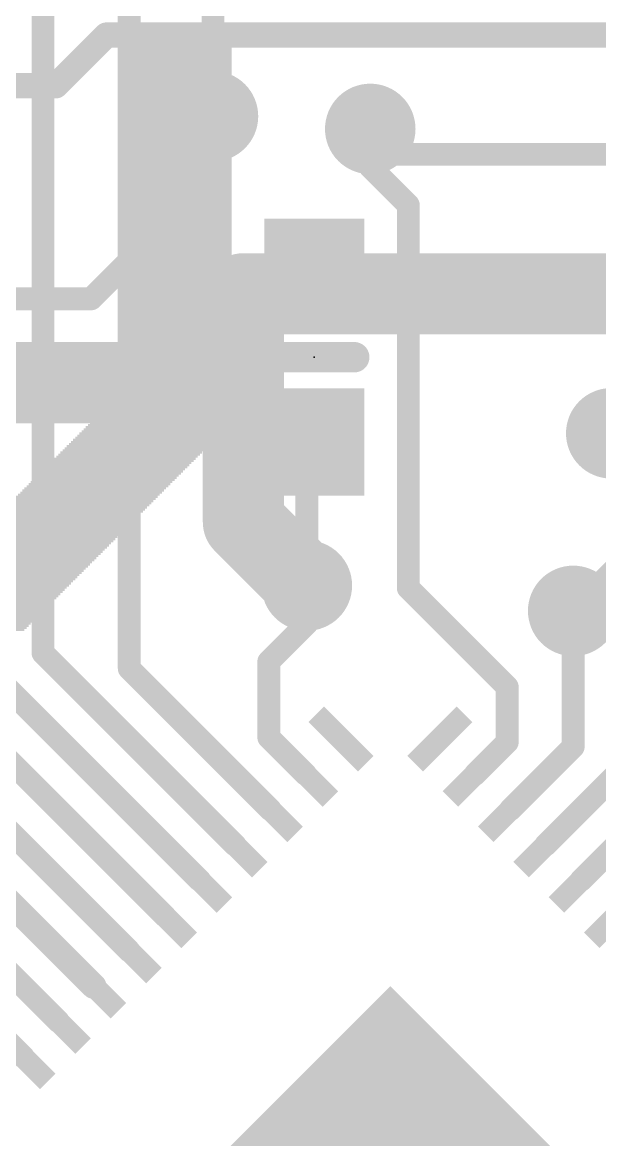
# Model space of a CAD drawing. Extents: x -17.8 to 79, y -18.3 to 67.8.
# Drawn here: x 34.62 to 40.4, y 29.88 to 41.07 of the extents above; entities that cross this region are included whole.
import ezdxf

# ---------------------------------------------------------------- set-up
doc = ezdxf.new("R2010")
doc.units = 0
for name, color, linetype in [('1', 12, 'CONTINUOUS'), ('16', 5, 'CONTINUOUS'), ('18', 3, 'CONTINUOUS'), ('200', 4, 'CONTINUOUS'), ('21', 40, 'CONTINUOUS'), ('23', 53, 'CONTINUOUS')]:
    doc.layers.add(name, color=color, linetype=linetype)

# ---------------------------------------------------------------- blocks, each defined once
blk = doc.blocks.new('RECT')
blk.add_solid([(-0.5, -0.5), (0.5, -0.5), (-0.5, 0.5), (0.5, 0.5)])
blk = doc.blocks.new('ROUNDV')
at = {"const_width": 0.5}
blk.add_lwpolyline([(0, -0.25, 1), (0, 0.25, 1), (0, -0.25)], format="xyb", dxfattribs=at)

msp = doc.modelspace()

# ---------------------------------------------------------------- linework, layer by layer
at = {"layer": '1'}
for points, const_width in [([(34.8234, 34.7578), (34.8234, 47.117)], 0.2286), ([(36.5252, 40.132), (36.5252, 45.5676)], 0.2286), ([(35.687, 34.6013), (35.687, 44.3738)], 0.2286), ([(38.1, 39.624), (38.1, 40.005)], 0.2286), ([(38.481, 39.243), (38.1, 39.624)], 0.2286), ([(38.481, 35.4076), (38.481, 39.243)], 0.2286), ([(37.5394, 36.869), (37.465, 36.7946)], 0.2286), ([(37.465, 36.7946), (37.465, 35.433)], 0.2286), ([(37.465, 35.052), (37.465, 35.433)], 0.2286), ([(39.4716, 34.417), (38.481, 35.4076)], 0.2286), ([(40.132, 33.8175), (40.132, 35.179)], 0.2286), ([(34.6244, 30.7141), (30.226, 35.1125)], 0.2286), ([(34.978, 31.0677), (31.0134, 35.0323)], 0.2286), ([(37.084, 34.671), (37.465, 35.052)], 0.2286), ([(35.3315, 31.4212), (31.9532, 34.7996)], 0.254), ([(36.7458, 32.8354), (34.8234, 34.7578)], 0.2286), ([(36.3922, 32.4819), (34.2392, 34.6349)], 0.2286), ([(37.0993, 33.189), (35.687, 34.6013)], 0.2286), ([(37.084, 33.9114), (37.084, 34.671)], 0.2286), ([(35.6851, 31.7748), (32.893, 34.5669)], 0.2286), ([(36.0387, 32.1283), (33.7312, 34.4358)], 0.2286), ([(39.4716, 33.8642), (39.4716, 34.417)], 0.2286), ([(37.4529, 33.5425), (37.084, 33.9114)], 0.2286), ([(39.857, 32.8354), (41.021, 33.9994)], 0.2286), ([(39.1499, 33.5425), (39.4716, 33.8642)], 0.2286), ([(39.5035, 33.189), (40.132, 33.8175)], 0.2286), ([(40.2106, 32.4819), (41.529, 33.8003)], 0.2286)]:
    msp.add_lwpolyline(points, dxfattribs=dict(at, const_width=const_width))
for points, const_width in [([(36.4681, 40.132, 1), (36.5824, 40.132)], 0.1143), ([(38.1572, 40.005, 1), (38.0429, 40.005)], 0.1143), ([(38.1404, 39.6644, 1), (38.0596, 39.5836)], 0.1143), ([(38.0429, 39.624, 1), (38.1572, 39.624)], 0.1143), ([(38.5382, 39.243, 1), (38.4239, 39.243)], 0.1143), ([(38.4406, 39.2026, 1), (38.5214, 39.2834)], 0.1143), ([(37.5798, 36.8286, 1), (37.499, 36.9094)], 0.1143), ([(37.5222, 36.7946, 1), (37.4079, 36.7946)], 0.1143), ([(37.4246, 36.835, 1), (37.5054, 36.7542)], 0.1143), ([(37.5222, 35.433, 1), (37.4079, 35.433)], 0.1143), ([(37.4079, 35.433, 1), (37.5222, 35.433)], 0.1143), ([(38.5214, 35.448, 1), (38.4406, 35.3672)], 0.1143), ([(38.4239, 35.4076, 1), (38.5382, 35.4076)], 0.1143), ([(40.1892, 35.179, 1), (40.0749, 35.179)], 0.1143), ([(37.5054, 35.0116, 1), (37.4246, 35.0924)], 0.1143), ([(37.4079, 35.052, 1), (37.5222, 35.052)], 0.1143), ([(34.7662, 34.7578, 1), (34.8805, 34.7578)], 0.1143), ([(34.8638, 34.7982, 1), (34.783, 34.7174)], 0.1143), ([(35.7274, 34.6417, 1), (35.6466, 34.5609)], 0.1143), ([(37.1412, 34.671, 1), (37.0269, 34.671)], 0.1143), ([(37.0436, 34.7114, 1), (37.1244, 34.6306)], 0.1143), ([(35.6299, 34.6013, 1), (35.7442, 34.6013)], 0.1143), ([(39.5288, 34.417, 1), (39.4145, 34.417)], 0.1143), ([(39.4312, 34.3766, 1), (39.512, 34.4574)], 0.1143), ([(37.1244, 33.9518, 1), (37.0436, 33.871)], 0.1143), ([(37.0269, 33.9114, 1), (37.1412, 33.9114)], 0.1143), ([(39.4145, 33.8642, 1), (39.5288, 33.8642)], 0.1143), ([(39.512, 33.8238, 1), (39.4312, 33.9046)], 0.1143), ([(40.1724, 33.7771, 1), (40.0916, 33.8579)], 0.1143), ([(40.0749, 33.8175, 1), (40.1892, 33.8175)], 0.1143), ([(37.4125, 33.5021, 1), (37.4933, 33.5829)], 0.1143), ([(39.1095, 33.5829, 1), (39.1903, 33.5021)], 0.1143), ([(37.0589, 33.1486, 1), (37.1397, 33.2294)], 0.1143), ([(39.4631, 33.2294, 1), (39.5439, 33.1486)], 0.1143), ([(36.7053, 32.795, 1), (36.7862, 32.8758)], 0.1143), ([(39.8166, 32.8758, 1), (39.8974, 32.795)], 0.1143), ([(36.3518, 32.4415, 1), (36.4326, 32.5223)], 0.1143), ([(40.1702, 32.5223, 1), (40.251, 32.4415)], 0.1143), ([(35.9982, 32.0879, 1), (36.0791, 32.1687)], 0.1143), ([(35.6447, 31.7344, 1), (35.7255, 31.8152)], 0.1143), ([(35.2866, 31.3763, 1), (35.3764, 31.4661)], 0.127), ([(34.9376, 31.0272, 1), (35.0184, 31.1081)], 0.1143), ([(34.584, 30.6737, 1), (34.6649, 30.7545)], 0.1143)]:
    msp.add_lwpolyline(points, format="xyb", dxfattribs=dict(at, const_width=const_width))
at = {"layer": '16'}
for points, const_width in [([(34.9504, 40.4368), (35.4584, 40.9448)], 0.254), ([(35.4584, 40.9448), (53.848, 40.9448)], 0.254), ([(32.385, 40.4368), (34.9504, 40.4368)], 0.254), ([(36.5252, 39.5224), (36.5252, 40.132)], 0.2286), ([(38.1, 40.005), (38.354, 39.751)], 0.2286), ([(38.354, 39.751), (62.992, 39.751)], 0.2286), ([(35.306, 38.3032), (36.5252, 39.5224)], 0.2286), ([(35.941, 37.465), (36.83, 38.354)], 0.8128), ([(36.83, 38.354), (43.815, 38.354)], 0.8128), ([(36.83, 38.354), (36.83, 36.068)], 0.8128), ([(31.8008, 38.3032), (35.306, 38.3032)], 0.2286), ([(31.75, 37.465), (35.941, 37.465)], 0.8128), ([(40.132, 35.179), (41.4782, 36.5252)], 0.2286), ([(36.83, 36.068), (37.465, 35.433)], 0.8128)]:
    msp.add_lwpolyline(points, dxfattribs=dict(at, const_width=const_width))
for points, const_width in [([(35.4584, 41.0083, 1), (35.4584, 40.8813)], 0.127), ([(35.5033, 40.8999, 1), (35.4135, 40.9897)], 0.127), ([(34.9055, 40.4817, 1), (34.9953, 40.3919)], 0.127), ([(34.9504, 40.3733, 1), (34.9504, 40.5003)], 0.127), ([(36.5824, 40.132, 1), (36.4681, 40.132)], 0.1143), ([(38.1404, 40.0454, 1), (38.0596, 39.9646)], 0.1143), ([(38.354, 39.8082, 1), (38.354, 39.6939)], 0.1143), ([(38.3136, 39.7106, 1), (38.3944, 39.7914)], 0.1143), ([(36.5656, 39.482, 1), (36.4848, 39.5628)], 0.1143), ([(36.4681, 39.5224, 1), (36.5824, 39.5224)], 0.1143), ([(36.83, 38.5572, 1), (36.83, 38.1508)], 0.4064), ([(37.0332, 38.354, 1), (36.6268, 38.354)], 0.4064), ([(36.9737, 38.2103, 1), (36.6863, 38.4977)], 0.4064), ([(35.2656, 38.3436, 1), (35.3464, 38.2628)], 0.1143), ([(35.306, 38.2461, 1), (35.306, 38.3604)], 0.1143), ([(35.941, 37.2618, 1), (35.941, 37.6682)], 0.4064), ([(35.7973, 37.6087, 1), (36.0847, 37.3213)], 0.4064), ([(36.9737, 36.2117, 1), (36.6863, 35.9243)], 0.4064), ([(36.6268, 36.068, 1), (37.0332, 36.068)], 0.4064), ([(37.3213, 35.2893, 1), (37.6087, 35.5767)], 0.4064), ([(40.0916, 35.2194, 1), (40.1724, 35.1386)], 0.1143)]:
    msp.add_lwpolyline(points, format="xyb", dxfattribs=dict(at, const_width=const_width))
at = {"layer": '21', "const_width": 0.3048}
msp.add_lwpolyline([(37.9394, 37.719), (37.1394, 37.719)], dxfattribs=at)
at = {"layer": '21', "const_width": 0.1524}
for points in [[(37.1394, 37.7952, 1), (37.1394, 37.6428)], [(37.9394, 37.6428, 1), (37.9394, 37.7952)]]:
    msp.add_lwpolyline(points, format="xyb", dxfattribs=at)
at = {"layer": '23'}
msp.add_point((37.5394, 37.719), dxfattribs=at)

# ---------------------------------------------------------------- block references
at = {"layer": '1', "xscale": 1.075, "rotation": 270}
for p in [(37.5394, 38.569), (37.5394, 36.869)]:
    msp.add_blockref('RECT', p, dxfattribs=at)
at = {"layer": '1'}
for p, xscale, yscale, rotation in [((37.8064, 33.8961), 0.7, 0.22, 315), ((38.7964, 33.8961), 0.7, 0.22, 225), ((37.4529, 33.5425), 0.7, 0.22, 315), ((39.1499, 33.5425), 0.7, 0.22, 225), ((37.0993, 33.189), 0.7, 0.22, 315), ((39.5035, 33.189), 0.7, 0.22, 225), ((36.7458, 32.8354), 0.7, 0.22, 315), ((39.857, 32.8354), 0.7, 0.22, 225), ((36.3922, 32.4819), 0.7, 0.22, 315), ((40.2106, 32.4819), 0.7, 0.22, 225), ((36.0387, 32.1283), 0.7, 0.22, 315), ((40.5641, 32.1283), 0.7, 0.22, 225), ((35.6851, 31.7748), 0.7, 0.22, 315), ((35.3315, 31.4212), 0.7, 0.22, 315), ((34.978, 31.0677), 0.7, 0.22, 315), ((38.3014, 28.0978), 4.7, 4.7, 135), ((34.6244, 30.7141), 0.7, 0.22, 315)]:
    msp.add_blockref('RECT', p, dxfattribs=dict(at, xscale=xscale, yscale=yscale, rotation=rotation))
at = {"layer": '18', "xscale": 0.9064, "yscale": 0.9064}
for p in [(36.5252, 40.132), (36.5252, 40.132), (38.1, 40.005), (38.1, 40.005), (40.513, 36.957), (40.513, 36.957), (37.465, 35.433), (37.465, 35.433), (40.132, 35.179), (40.132, 35.179), (38.227, 30.353), (38.227, 30.353)]:
    msp.add_blockref('ROUNDV', p, dxfattribs=at)
at = {"layer": '200', "yscale": 0.0212}
for p, xscale in [((36.2147, 41.0617), 0.9948), ((36.2147, 41.0405), 0.9948), ((36.2147, 41.0194), 0.9948), ((36.2147, 40.9982), 0.9948), ((36.2147, 40.977), 0.9948), ((36.2147, 40.9559), 0.9948), ((36.2147, 40.9347), 0.9948), ((36.2147, 40.9135), 0.9948), ((36.2147, 40.8924), 0.9948), ((36.2147, 40.8712), 0.9948), ((36.2147, 40.85), 0.9948), ((36.2147, 40.8289), 0.9948), ((36.2147, 40.8077), 0.9948), ((36.2147, 40.7865), 0.9948), ((36.2147, 40.7654), 0.9948), ((36.2147, 40.7442), 0.9948), ((36.2147, 40.723), 0.9948), ((36.2147, 40.7019), 0.9948), ((36.2147, 40.6807), 0.9948), ((36.2147, 40.6595), 0.9948), ((36.2147, 40.6384), 0.9948), ((36.2147, 40.6172), 0.9948), ((36.2147, 40.596), 0.9948), ((36.2147, 40.5749), 0.9948), ((36.2147, 40.5537), 0.9948), ((36.2147, 40.5325), 0.9948), ((36.2147, 40.5114), 0.9948), ((36.2147, 40.4902), 0.9948), ((36.2147, 40.469), 0.9948), ((36.2147, 40.4479), 0.9948), ((36.2147, 40.4267), 0.9948), ((36.2147, 40.4056), 0.9948), ((36.2147, 40.3844), 0.9948), ((36.2147, 40.3632), 0.9948), ((36.2147, 40.3421), 0.9948), ((36.2147, 40.3209), 0.9948), ((36.2147, 40.2997), 0.9948), ((36.2147, 40.2786), 0.9948), ((36.2147, 40.2574), 0.9948), ((36.2147, 40.2362), 0.9948), ((36.2147, 40.2151), 0.9948), ((36.2147, 40.1939), 0.9948), ((36.2147, 40.1727), 0.9948), ((36.2147, 40.1516), 0.9948), ((36.2147, 40.1304), 0.9948), ((36.2147, 40.1092), 0.9948), ((36.2147, 40.0881), 0.9948), ((36.2147, 40.0669), 0.9948), ((36.2147, 40.0457), 0.9948), ((36.2147, 40.0246), 0.9948), ((36.2147, 40.0034), 0.9948), ((36.2147, 39.9822), 0.9948), ((36.2147, 39.9611), 0.9948), ((36.2147, 39.9399), 0.9948), ((36.2147, 39.9187), 0.9948), ((36.2147, 39.8976), 0.9948), ((36.2147, 39.8764), 0.9948), ((36.2147, 39.8552), 0.9948), ((36.2147, 39.8341), 0.9948), ((36.2147, 39.8129), 0.9948), ((36.2147, 39.7917), 0.9948), ((36.2147, 39.7706), 0.9948), ((36.2147, 39.7494), 0.9948), ((36.2147, 39.7282), 0.9948), ((36.2147, 39.7071), 0.9948), ((36.2147, 39.6859), 0.9948), ((36.2147, 39.6647), 0.9948), ((36.2147, 39.6436), 0.9948), ((36.2147, 39.6224), 0.9948), ((36.2147, 39.6012), 0.9948), ((36.2147, 39.5801), 0.9948), ((36.2147, 39.5589), 0.9948), ((36.2147, 39.5378), 0.9948), ((36.2147, 39.5166), 0.9948), ((36.2147, 39.4954), 0.9948), ((36.2147, 39.4743), 0.9948), ((36.2147, 39.4531), 0.9948), ((36.2147, 39.4319), 0.9948), ((36.2147, 39.4108), 0.9948), ((36.2147, 39.3896), 0.9948), ((36.2147, 39.3684), 0.9948), ((36.2147, 39.3473), 0.9948), ((36.2147, 39.3261), 0.9948), ((36.2147, 39.3049), 0.9948), ((36.2147, 39.2838), 0.9948), ((36.2147, 39.2626), 0.9948), ((36.2147, 39.2414), 0.9948), ((36.2147, 39.2203), 0.9948), ((36.2147, 39.1991), 0.9948), ((36.2147, 39.1779), 0.9948), ((36.2147, 39.1568), 0.9948), ((36.2147, 39.1356), 0.9948), ((36.2147, 39.1144), 0.9948), ((36.2147, 39.0933), 0.9948), ((36.2147, 39.0721), 0.9948), ((36.2147, 39.0509), 0.9948), ((36.2147, 39.0298), 0.9948), ((36.2147, 39.0086), 0.9948), ((36.2147, 38.9874), 0.9948), ((36.2147, 38.9663), 0.9948), ((36.2147, 38.9451), 0.9948), ((36.2147, 38.9239), 0.9948), ((36.2147, 38.9028), 0.9948), ((36.2147, 38.8816), 0.9948), ((36.2147, 38.8604), 0.9948), ((36.2147, 38.8393), 0.9948), ((36.2147, 38.8181), 0.9948), ((36.2147, 38.7969), 0.9948), ((36.2147, 38.7758), 0.9948), ((36.2147, 38.7546), 0.9948), ((36.2147, 38.7335), 0.9948), ((36.2147, 38.7123), 0.9948), ((36.2147, 38.6911), 0.9948), ((36.2147, 38.67), 0.9948), ((36.2147, 38.6488), 0.9948), ((36.2147, 38.6276), 0.9948), ((36.2147, 38.6065), 0.9948), ((36.2147, 38.5853), 0.9948), ((36.2147, 38.5641), 0.9948), ((36.2147, 38.543), 0.9948), ((36.2147, 38.5218), 0.9948), ((36.2147, 38.5006), 0.9948), ((36.2147, 38.4795), 0.9948), ((36.2147, 38.4583), 0.9948), ((36.2147, 38.4371), 0.9948), ((36.2147, 38.416), 0.9948), ((36.2147, 38.3948), 0.9948), ((36.2147, 38.3736), 0.9948), ((36.2147, 38.3525), 0.9948), ((36.2147, 38.3313), 0.9948), ((36.2147, 38.3101), 0.9948), ((36.2147, 38.289), 0.9948), ((36.2147, 38.2678), 0.9948), ((36.2147, 38.2466), 0.9948), ((36.2147, 38.2255), 0.9948), ((36.2147, 38.2043), 0.9948), ((36.2147, 38.1831), 0.9948), ((36.2147, 38.162), 0.9948), ((36.2147, 38.1408), 0.9948), ((36.2147, 38.1196), 0.9948), ((36.2147, 38.0985), 0.9948), ((36.2147, 38.0773), 0.9948), ((36.2147, 38.0561), 0.9948), ((36.2147, 38.035), 0.9948), ((36.2147, 38.0138), 0.9948), ((36.2147, 37.9926), 0.9948), ((36.2147, 37.9715), 0.9948), ((36.2147, 37.9503), 0.9948), ((36.2147, 37.9291), 0.9948), ((36.2147, 37.908), 0.9948), ((36.2147, 37.8868), 0.9948), ((36.2147, 37.8657), 0.9948), ((36.2147, 37.8445), 0.9948), ((36.2147, 37.8233), 0.9948), ((36.2147, 37.8022), 0.9948), ((36.2147, 37.781), 0.9948), ((36.2147, 37.7598), 0.9948), ((36.2147, 37.7387), 0.9948), ((36.2147, 37.7175), 0.9948), ((36.2147, 37.6963), 0.9948), ((36.2147, 37.6752), 0.9948), ((36.2147, 37.654), 0.9948), ((36.2147, 37.6328), 0.9948), ((36.2147, 37.6117), 0.9948), ((36.2147, 37.5905), 0.9948), ((36.2147, 37.5693), 0.9948), ((36.2147, 37.5482), 0.9948), ((36.2147, 37.527), 0.9948), ((36.2147, 37.5058), 0.9948), ((36.2147, 37.4847), 0.9948), ((36.1618, 37.3788), 1.1006), ((36.1724, 37.4), 1.0795), ((36.183, 37.4212), 1.0583), ((36.1936, 37.4423), 1.0371), ((36.2041, 37.4635), 1.016), ((36.0983, 37.2518), 1.2276), ((36.1089, 37.273), 1.2065), ((36.1195, 37.2942), 1.1853), ((36.1301, 37.3153), 1.1641), ((36.1406, 37.3365), 1.143), ((36.1512, 37.3577), 1.1218), ((36.0454, 37.146), 1.3334), ((36.056, 37.1672), 1.3123), ((36.0666, 37.1883), 1.2911), ((36.0771, 37.2095), 1.27), ((36.0877, 37.2307), 1.2488), ((35.9819, 37.0402), 1.4181), ((36.0031, 37.0614), 1.4181), ((36.0136, 37.0825), 1.3969), ((36.0242, 37.1037), 1.3758), ((36.0348, 37.1248), 1.3546), ((35.8549, 36.9132), 1.4181), ((35.8761, 36.9344), 1.4181), ((35.8972, 36.9555), 1.4181), ((35.9184, 36.9767), 1.4181), ((35.9396, 36.9979), 1.4181), ((35.9607, 37.019), 1.4181), ((35.7491, 36.8074), 1.4181), ((35.7702, 36.8285), 1.4181), ((35.7914, 36.8497), 1.4181), ((35.8126, 36.8709), 1.4181), ((35.8337, 36.892), 1.4181), ((35.6432, 36.7015), 1.4181), ((35.6644, 36.7227), 1.4181), ((35.6856, 36.7439), 1.4181), ((35.7067, 36.765), 1.4181), ((35.7279, 36.7862), 1.4181), ((35.5374, 36.5957), 1.4181), ((35.5586, 36.6169), 1.4181), ((35.5797, 36.638), 1.4181), ((35.6009, 36.6592), 1.4181), ((35.6221, 36.6804), 1.4181), ((35.4104, 36.4687), 1.4181), ((35.4316, 36.4899), 1.4181), ((35.4528, 36.511), 1.4181), ((35.4739, 36.5322), 1.4181), ((35.4951, 36.5534), 1.4181), ((35.5162, 36.5745), 1.4181), ((35.3046, 36.3629), 1.4181), ((35.3258, 36.384), 1.4181), ((35.3469, 36.4052), 1.4181), ((35.3681, 36.4264), 1.4181), ((35.3893, 36.4475), 1.4181), ((35.1988, 36.257), 1.4181), ((35.2199, 36.2782), 1.4181), ((35.2411, 36.2994), 1.4181), ((35.2623, 36.3205), 1.4181), ((35.2834, 36.3417), 1.4181), ((35.0718, 36.1301), 1.4181), ((35.0929, 36.1512), 1.4181), ((35.1141, 36.1724), 1.4181), ((35.1353, 36.1936), 1.4181), ((35.1564, 36.2147), 1.4181), ((35.1776, 36.2359), 1.4181), ((34.9659, 36.0242), 1.4181), ((34.9871, 36.0454), 1.4181), ((35.0083, 36.0666), 1.4181), ((35.0294, 36.0877), 1.4181), ((35.0506, 36.1089), 1.4181), ((34.8601, 35.9184), 1.4181), ((34.8813, 35.9396), 1.4181), ((34.9024, 35.9607), 1.4181), ((34.9236, 35.9819), 1.4181), ((34.9448, 36.0031), 1.4181), ((34.7543, 35.8126), 1.4181), ((34.7754, 35.8337), 1.4181), ((34.7966, 35.8549), 1.4181), ((34.8178, 35.8761), 1.4181), ((34.8389, 35.8972), 1.4181), ((34.6273, 35.6856), 1.4181), ((34.6484, 35.7067), 1.4181), ((34.6696, 35.7279), 1.4181), ((34.6908, 35.7491), 1.4181), ((34.7119, 35.7702), 1.4181), ((34.7331, 35.7914), 1.4181), ((34.5215, 35.5797), 1.4181), ((34.5426, 35.6009), 1.4181), ((34.5638, 35.6221), 1.4181), ((34.5849, 35.6432), 1.4181), ((34.6061, 35.6644), 1.4181), ((34.4156, 35.4739), 1.4181), ((34.4368, 35.4951), 1.4181), ((34.458, 35.5162), 1.4181), ((34.4791, 35.5374), 1.4181), ((34.5003, 35.5586), 1.4181), ((34.2886, 35.3469), 1.4181), ((34.3098, 35.3681), 1.4181), ((34.331, 35.3893), 1.4181), ((34.3521, 35.4104), 1.4181), ((34.3733, 35.4316), 1.4181), ((34.3945, 35.4527), 1.4181), ((34.1828, 35.2411), 1.4181), ((34.204, 35.2623), 1.4181), ((34.2251, 35.2834), 1.4181), ((34.2463, 35.3046), 1.4181), ((34.2675, 35.3258), 1.4181), ((34.077, 35.1353), 1.4181), ((34.0981, 35.1564), 1.4181), ((34.1193, 35.1776), 1.4181), ((34.1405, 35.1988), 1.4181), ((34.1616, 35.2199), 1.4181), ((33.9711, 35.0294), 1.4181), ((33.9923, 35.0506), 1.4181), ((34.0135, 35.0718), 1.4181), ((34.0346, 35.0929), 1.4181), ((34.0558, 35.1141), 1.4181), ((33.9288, 34.9871), 1.4181), ((33.95, 35.0083), 1.4181)]:
    msp.add_blockref('RECT', p, dxfattribs=dict(at, xscale=xscale))

doc.saveas('drawing.dxf')
